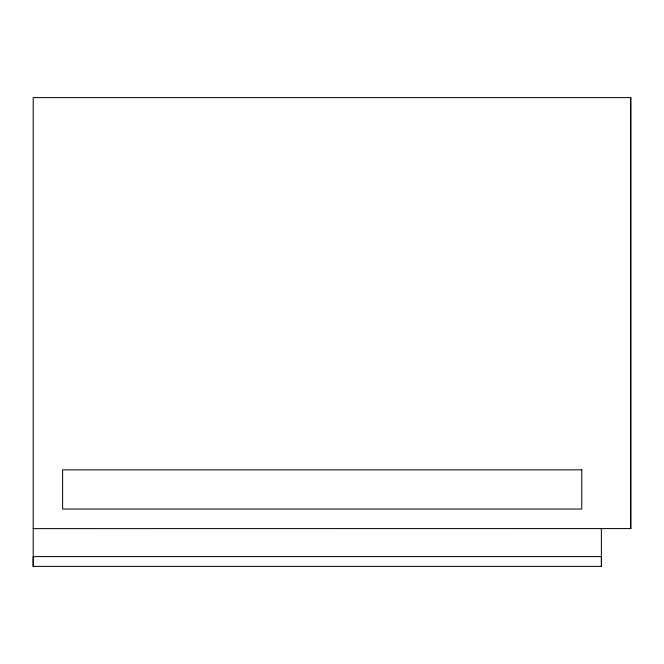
<?xml version="1.0" encoding="UTF-8"?>
<svg xmlns="http://www.w3.org/2000/svg" width="664" height="664" viewBox="0 0 664 664"><rect width="100%" height="100%" fill="white"/><g stroke="black" fill="none" stroke-linecap="round" stroke-linejoin="round"><path stroke-width="1" d="M601.36 528.619L601.41 566.392L33.2 566.392L33.2 97.608L630.742 97.608L630.742 528.619L630.742 97.608M33.2 528.619L630.8 528.577M601.41 566.392L601.41 556.598L33.2 556.598L33.2 566.392M581.764 469.846L62.59 469.846L62.59 509.031L581.764 509.031L581.764 469.846"/></g></svg>
